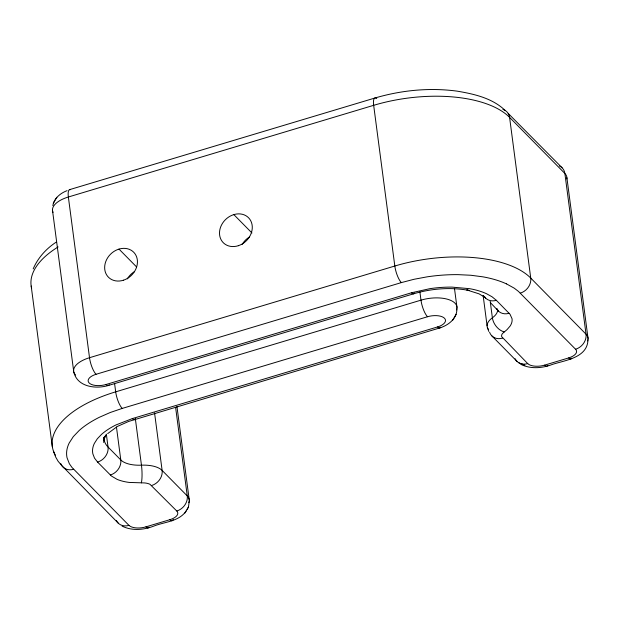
<?xml version="1.0" encoding="UTF-8"?>
<svg xmlns="http://www.w3.org/2000/svg" width="619" height="619" viewBox="0 0 619 619"><rect width="100%" height="100%" fill="white"/><g stroke="black" fill="none" stroke-linecap="round" stroke-linejoin="round"><path stroke-width="0.93" d="M103.644 442.43L104.007 437.277L104 438.492A52.259 24.211 -7.5 0 0 108.039 447.011L120.79 459.94A26.13 12.101 -7.5 0 0 141.457 465.179A26.13 12.101 -7.5 0 1 162.124 470.425L187.263 495.92A26.13 12.101 -7.5 0 1 188.857 502.674M189.205 501.413L188.47 507.038L187.077 509.391M587.973 339.661C587.593 357.767 565.449 360.157 552.442 364.398C542.414 368.259 530.731 369.272 520.881 364.374M456.907 308.657C457.201 318.398 448.605 325.122 440.078 327.853L128.69 421.423L117.386 426.429L107.691 433.617M52.832 205.624C54.132 198.297 60.368 193.167 67.076 190.652M103.876 439.97L105.826 434.995L103.566 438.786L105.377 436.178M33.171 268.932C37.852 257.914 46.1 248.768 56.058 242.222M56.824 197.268L53.28 203.28M452.628 320.294L456.172 314.282M122.113 526.127C131.963 531.017 143.647 530.003 153.667 526.15C164.375 521.832 179.185 521.585 186.149 510.961M184.919 513.043L188.47 507.038M128.992 525.353A12.984 6.02 -7.5 0 0 145.929 526.854L169.869 519.689A12.984 6.02 -7.5 0 0 176.771 511.008L149.968 484.298A13.278 6.151 -7.5 0 0 144.622 482.936L129.185 482.425A40.018 18.539 -7.5 0 1 117.092 479.361L111.389 475.996L97.593 462.084L94.529 458.153L92.873 453.905A66.403 30.764 -7.5 0 1 94.39 443.351L97.322 438.786L101.578 434.337A66.403 30.764 -7.5 0 1 116.001 424.928L132.273 418.614L437.571 326.933A13.045 6.043 -7.5 0 0 444.488 318.243A13.045 6.043 -7.5 0 0 427.528 316.742L122.222 408.416L110.298 412.486L99.435 417.252A92.966 43.075 -7.5 0 0 79.247 430.429L73.29 436.65L69.181 443.042A92.966 43.075 -7.5 0 0 67.061 457.82L69.374 463.763L72.013 467.492L128.953 525.361A13.061 10.925 -44.6 0 1 116.357 520.502M109.223 384.724A13.061 3.83 73.3 0 1 106.112 384.484A13.045 6.043 -7.5 0 1 89.144 382.968A13.045 6.043 -7.5 0 1 96.061 374.294L401.36 282.597L414.018 279.285L427.18 276.832A92.966 43.075 -7.5 0 1 458.176 274.643L470.889 275.262L482.835 276.825A92.966 43.075 -7.5 0 1 506.466 283.873M106.112 384.484L411.411 292.795L429.849 288.678A66.403 30.764 -7.5 0 1 452.002 287.115L469.612 288.678A66.403 30.764 -7.5 0 1 486.488 293.708L492.043 296.78L496.361 300.331L510.033 314.29L512.045 318.754A40.018 18.539 -7.5 0 1 510.141 326.027L507.046 329.618L502.535 333.463A13.278 6.151 -7.5 0 0 501.7 336.674L527.721 363.616A13.061 10.925 -44.6 0 1 515.124 358.749M527.759 363.608A12.984 6.02 -7.5 0 0 544.697 365.109L568.644 357.937A13.061 3.83 73.3 0 0 571.755 358.184M69.374 189.708L375.431 97.872C401.816 90.165 429.826 87.472 457.108 91.14C474.092 94.003 492.167 98.057 505.011 110.314M520.935 363.709L524.866 365.403L518.823 362.796M506.466 283.873L514.242 288.175L518.474 291.417L575.577 349.248A12.984 6.02 -7.5 0 1 568.629 357.921M491.896 335.931L517.027 361.426M562.098 167.78L508.184 113.409M490.658 302.884L498.411 311.078M233.843 214.607L251.941 232.968M118.995 249.101L136.42 266.781M485.66 298.141L483.261 295.681L485.11 297.437L478.982 293.824L466.803 289.947L469.566 290.535C451.135 286.992 431.869 288.477 413.918 293.716L108.611 385.405C96.138 389.328 77.22 387.107 73.8 372.004M118.26 523.171L61.583 465.349L58.101 461.263L55.609 456.923L53.528 451.297M487.346 327.405L488.786 331.42M588.05 338.438L566.896 177.738M490.209 301.368L492.376 317.81A26.13 12.101 -7.5 0 0 488.53 329.579M454.462 288.299L456.984 307.426M419.899 291.936L420.982 300.153A13.061 3.83 73.3 0 0 427.52 316.735M176.941 406.443L189.282 500.183M175.603 407.356L187.263 495.92A13.061 10.925 -44.6 0 1 176.81 510.992M154.557 412.904L162.124 470.425A13.061 10.925 -44.6 0 1 151.678 485.497M135.329 418.614L141.457 465.179A13.061 2.151 87.5 0 1 141.341 482.874M114.6 383.625L115.683 391.842A13.061 3.83 73.3 0 0 122.222 408.416M116.457 427.071L120.79 459.94A13.061 10.925 -44.6 0 1 110.337 475.013M106.36 434.229L108.039 447.011A13.061 10.925 -44.6 0 1 97.593 462.084M52.468 210.135L73.622 370.827M31.182 286.024L52.336 446.725M483.16 295.696L487.091 325.818M53.056 212.418A26.13 12.101 -7.5 0 1 68.361 197.004A13.061 3.83 73.3 0 1 70.551 189.669M376.731 98.529A13.061 3.83 73.3 0 0 373.667 105.323L394.821 266.023A13.061 3.83 73.3 0 0 401.36 282.597M502.899 109.401A13.061 10.925 -44.6 0 1 509.584 117.378L564.876 173.482A26.13 12.101 -7.5 0 1 566.818 178.968M559.274 165.9A13.061 10.925 -44.6 0 1 564.876 173.482L586.031 334.175A26.13 12.101 -7.5 0 1 587.632 340.93M414.521 293.042A13.061 3.83 73.3 0 1 411.411 292.795M547.823 365.372A13.061 3.83 73.3 0 1 544.712 365.125M509.104 313.268A13.061 10.925 -44.6 0 1 496.508 308.401M496.361 300.331A13.061 10.925 -44.6 0 1 484.917 297.321M520.285 293.151A13.061 10.925 -44.6 0 0 530.738 278.078L509.584 117.378A104.51 48.421 -7.5 0 0 373.667 105.323L68.361 197.004L89.515 357.705A13.061 3.83 73.3 0 0 96.053 374.286M575.577 349.248A13.061 10.925 -44.6 0 0 586.031 334.175L530.738 278.078A104.51 48.421 -7.5 0 0 394.821 266.023L89.515 357.705A26.13 12.101 -7.5 0 0 75.642 375.091M502.589 338.121A13.061 10.925 -44.6 0 1 489.59 332.264M497.583 308.997A26.13 12.101 -7.5 0 1 492.376 317.81A13.061 8.774 54.2 0 0 504.222 331.908M242.184 244.389A17.765 14.864 -44.6 0 1 249.349 237.077M127.336 278.883A17.765 14.864 -44.6 0 1 134.501 271.571M31.662 288.346A104.51 48.421 -7.5 0 1 58.101 246.95M135.383 418.862A13.061 3.83 73.3 0 1 132.273 418.614M440.689 327.172A13.061 3.83 73.3 0 1 437.571 326.933M149.055 527.117A13.061 3.83 73.3 0 1 145.945 526.87M173.212 519.403A13.061 3.83 73.3 0 1 169.869 519.689M73.661 469.264A13.061 10.925 -44.6 0 1 60.662 463.407M456.567 309.918A26.13 12.101 -7.5 0 0 447.297 299.178A26.13 12.101 -7.5 0 0 420.982 300.153L115.683 391.842A104.51 48.421 -7.5 0 0 55.362 455.151M238.346 245.704A17.765 14.864 -44.6 0 0 248.714 217.919A17.765 14.864 -44.6 0 0 220.627 227.034A17.765 14.864 -44.6 0 0 238.346 245.704M123.498 280.198A17.765 14.864 -44.6 0 0 133.866 252.405A17.765 14.864 -44.6 0 0 105.779 261.528A17.765 14.864 -44.6 0 0 123.498 280.198"/></g></svg>
